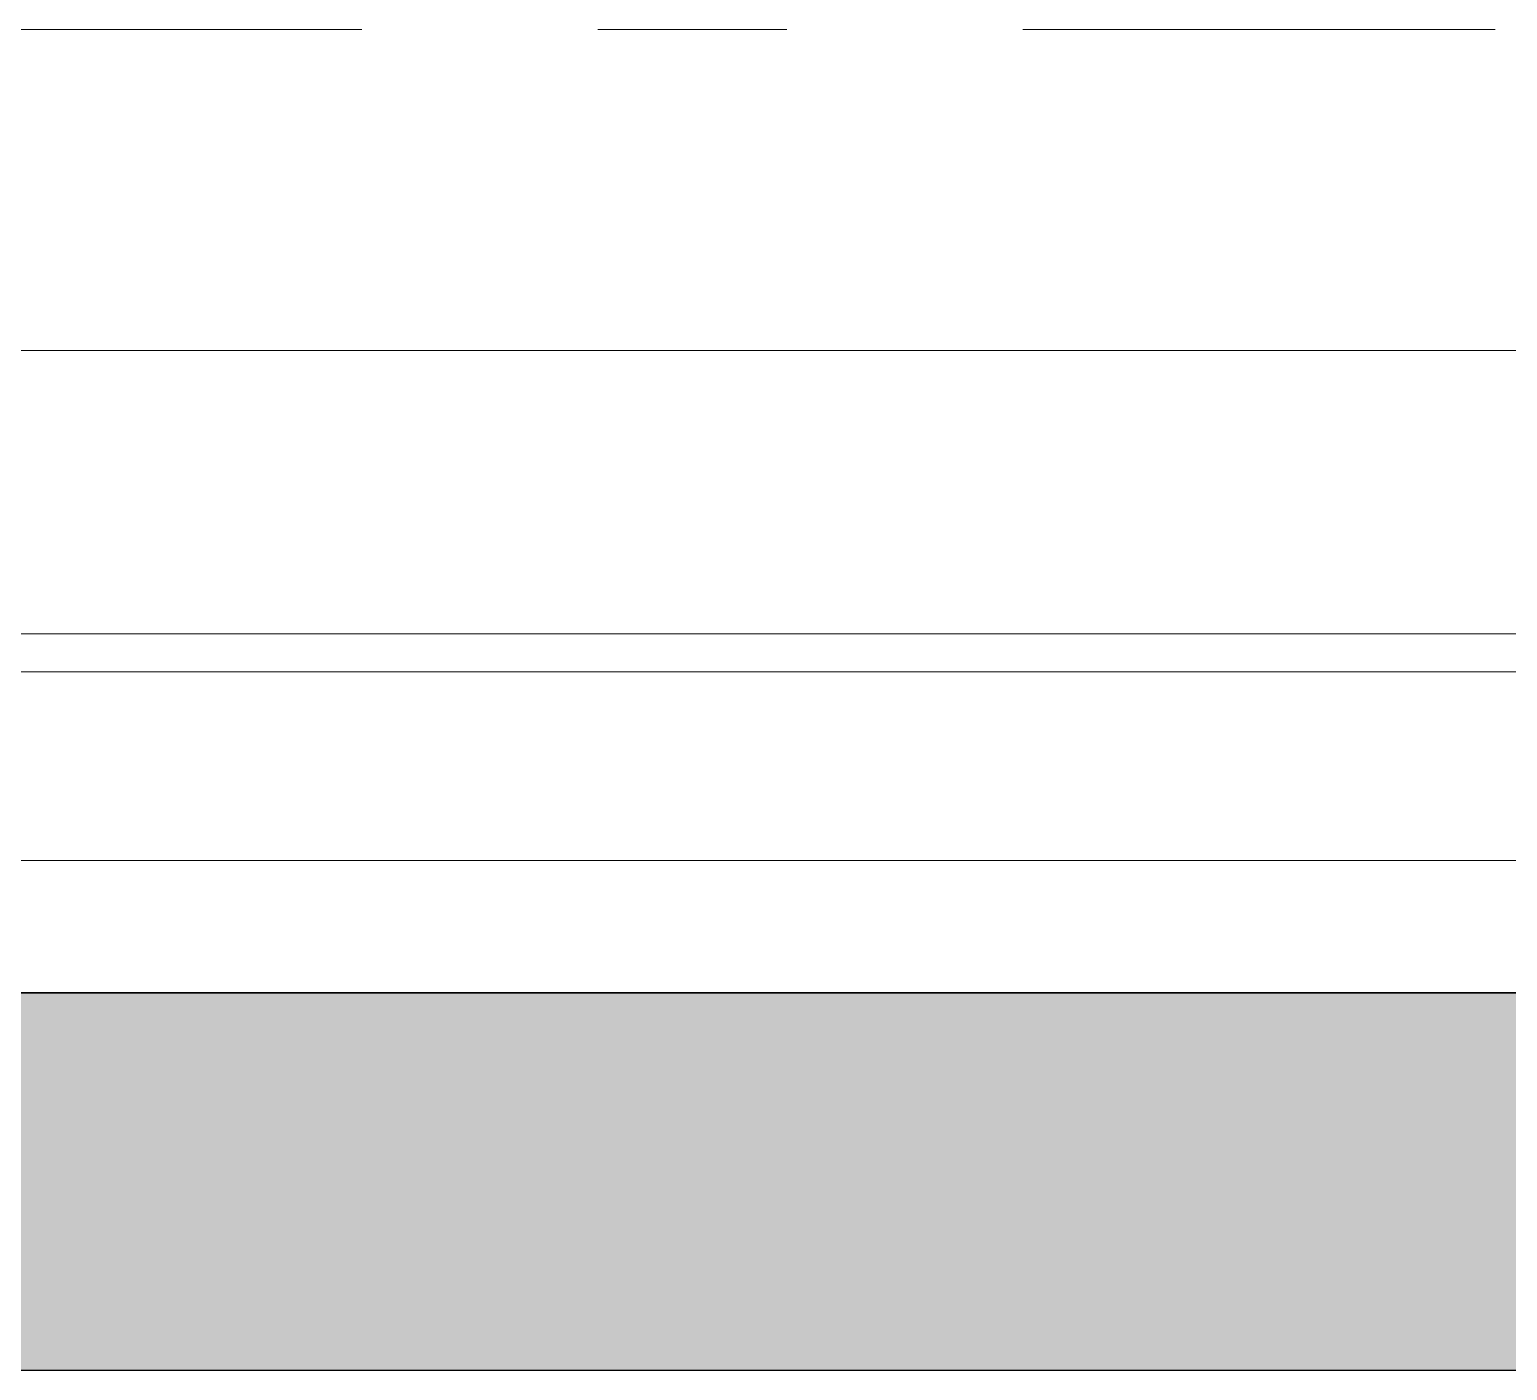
# Model space of a CAD drawing. Header units: metres. Extents: x 294 to 1101, y -498 to -355.
# Drawn here: x 489.711 to 490.493, y -471.67 to -470.96 of the extents above; entities that cross this region are included whole.
import ezdxf

# ---------------------------------------------------------------- set-up
doc = ezdxf.new("R2010")
doc.units = ezdxf.units.M
doc.linetypes.add('DASHDOT2', pattern=[0.5, 0.25, -0.125, 0, -0.125])
for name, color, linetype, lineweight in [('19-JARDINERIA', 80, 'Continuous', 0), ('roof', 16, 'DASHDOT2', 18), ('wall', 7, 'Continuous', 25)]:
    doc.layers.add(name, color=color, linetype=linetype, lineweight=lineweight)

msp = doc.modelspace()

# ---------------------------------------------------------------- hatches: boundary and pattern name
at = {"layer": 'wall'}
h = msp.add_hatch(color=256, dxfattribs=at)
h.dxf.hatch_style = 1
h.paths.add_polyline_path([(500.06858, -471.47001), (500.0517, -471.47001), (500.0217, -471.47001), (499.95085, -471.47001), (499.44998, -471.47001), (498.43149, -471.47001), (498.179, -471.47001), (497.23807, -471.47001), (497.2332, -471.47001), (493.21957, -471.47001), (492.79227, -471.47001), (492.50406, -471.47001), (492.50296, -471.47001), (492.50185, -471.47001), (492.50076, -471.47001), (492.49968, -471.47001), (492.49862, -471.47001), (492.49758, -471.47001), (492.49657, -471.47001), (492.49558, -471.47001), (492.49463, -471.47001), (492.49372, -471.47001), (492.49284, -471.47001), (492.49201, -471.47001), (492.49123, -471.47001), (492.4905, -471.47001), (492.48982, -471.47001), (492.4892, -471.47001), (492.48864, -471.47001), (492.48814, -471.47001), (492.4877, -471.47001), (492.48732, -471.47001), (492.48701, -471.47001), (492.48677, -471.47001), (492.4866, -471.47001), (492.4865, -471.47001), (492.48646, -471.47001), (492.36482, -471.47001), (492.33284, -471.47001), (492.30633, -471.47001), (492.30322, -471.47001), (492.29995, -471.47001), (492.03182, -471.47001), (489.89484, -471.47001), (486.29484, -471.47001), (484.73737, -471.47001), (484.73737, -471.67001), (500.06858, -471.67001)])

# ---------------------------------------------------------------- linework, layer by layer
for p, q in [((506.37643, -471.47001), (486.29484, -471.47001)), ((489.89484, -471.47001), (486.29484, -471.47001)), ((486.89484, -471.47001), (489.89484, -471.47001)), ((491.12816, -471.47001), (487.62816, -471.47001)), ((488.79484, -471.47001), (493.21957, -471.47001)), ((488.99484, -471.47001), (490.87584, -471.47001)), ((489.08974, -471.47001), (490.20129, -471.47001)), ((489.37052, -471.47001), (490.36052, -471.47001)), ((489.70428, -471.47001), (489.7196, -471.47001)), ((489.71694, -471.47001), (489.71702, -471.47001)), ((489.71702, -471.47001), (489.71715, -471.47001)), ((489.71715, -471.47001), (489.71754, -471.47001)), ((489.71754, -471.47001), (489.71818, -471.47001)), ((489.71818, -471.47001), (489.71909, -471.47001)), ((489.71909, -471.47001), (489.72025, -471.47001)), ((489.7196, -471.47001), (489.73222, -471.47001)), ((489.72025, -471.47001), (489.72165, -471.47001)), ((489.72165, -471.47001), (489.7233, -471.47001)), ((489.72194, -471.47001), (489.72212, -471.47001)), ((489.72212, -471.47001), (489.72263, -471.47001)), ((489.72263, -471.47001), (489.72348, -471.47001)), ((489.7233, -471.47001), (489.72518, -471.47001)), ((489.72348, -471.47001), (489.72467, -471.47001)), ((489.72467, -471.47001), (489.72619, -471.47001)), ((489.72518, -471.47001), (489.72729, -471.47001)), ((489.72619, -471.47001), (489.72804, -471.47001)), ((489.72729, -471.47001), (489.72962, -471.47001)), ((489.72804, -471.47001), (489.7302, -471.47001)), ((489.72962, -471.47001), (489.73216, -471.47001)), ((489.7302, -471.47001), (489.73267, -471.47001)), ((489.73216, -471.47001), (489.7349, -471.47001)), ((489.73222, -471.47001), (489.74208, -471.47001)), ((489.73267, -471.47001), (489.73544, -471.47001)), ((489.7349, -471.47001), (489.73784, -471.47001)), ((489.73544, -471.47001), (489.73849, -471.47001)), ((489.73784, -471.47001), (489.74095, -471.47001)), ((489.73849, -471.47001), (489.74182, -471.47001)), ((489.74095, -471.47001), (489.74422, -471.47001)), ((489.74182, -471.47001), (489.7454, -471.47001)), ((489.74208, -471.47001), (489.74916, -471.47001)), ((489.74422, -471.47001), (489.74765, -471.47001)), ((489.7454, -471.47001), (489.74922, -471.47001)), ((489.74765, -471.47001), (489.75122, -471.47001)), ((489.74916, -471.47001), (489.75342, -471.47001)), ((489.74922, -471.47001), (489.75327, -471.47001)), ((489.75122, -471.47001), (489.75491, -471.47001)), ((489.75327, -471.47001), (489.75753, -471.47001)), ((489.75342, -471.47001), (489.75484, -471.47001)), ((489.75484, -471.47001), (489.79484, -471.47001)), ((489.75491, -471.47001), (489.75872, -471.47001)), ((489.75753, -471.47001), (489.76198, -471.47001)), ((489.75872, -471.47001), (489.76262, -471.47001)), ((489.76198, -471.47001), (489.7666, -471.47001)), ((489.76262, -471.47001), (489.7666, -471.47001)), ((489.76524, -471.47001), (492.21957, -471.47001)), ((489.76524, -471.47001), (492.21957, -471.47001)), ((489.76524, -471.47001), (492.21957, -471.47001)), ((489.7666, -471.47001), (489.77065, -471.47001)), ((489.7666, -471.47001), (489.77138, -471.47001)), ((489.76952, -471.47001), (489.76959, -471.47001)), ((489.76959, -471.47001), (489.7698, -471.47001)), ((489.7698, -471.47001), (489.77014, -471.47001)), ((489.77014, -471.47001), (489.77063, -471.47001)), ((489.77063, -471.47001), (489.77124, -471.47001)), ((489.77065, -471.47001), (489.77474, -471.47001)), ((489.77124, -471.47001), (489.77199, -471.47001)), ((489.77138, -471.47001), (489.77628, -471.47001)), ((489.77199, -471.47001), (489.77287, -471.47001)), ((489.77287, -471.47001), (489.77387, -471.47001)), ((489.77387, -471.47001), (489.775, -471.47001)), ((489.77474, -471.47001), (489.77887, -471.47001)), ((489.775, -471.47001), (489.77624, -471.47001)), ((489.77624, -471.47001), (489.77758, -471.47001)), ((489.77628, -471.47001), (489.7813, -471.47001)), ((489.77758, -471.47001), (489.77904, -471.47001)), ((489.77887, -471.47001), (489.78302, -471.47001)), ((489.77904, -471.47001), (489.78059, -471.47001)), ((489.78059, -471.47001), (489.78224, -471.47001)), ((489.7813, -471.47001), (489.7864, -471.47001)), ((489.78224, -471.47001), (489.78396, -471.47001)), ((489.78302, -471.47001), (489.83618, -471.47001)), ((489.78302, -471.47001), (489.94802, -471.47001)), ((489.78396, -471.47001), (489.78577, -471.47001)), ((489.78577, -471.47001), (489.78765, -471.47001)), ((489.7864, -471.47001), (489.79157, -471.47001)), ((489.78765, -471.47001), (489.78958, -471.47001)), ((489.78852, -471.47001), (489.78856, -471.47001)), ((489.78856, -471.47001), (489.7887, -471.47001)), ((489.7887, -471.47001), (489.78894, -471.47001)), ((489.78894, -471.47001), (489.78926, -471.47001)), ((489.78926, -471.47001), (489.78968, -471.47001)), ((489.78958, -471.47001), (489.79157, -471.47001)), ((489.78968, -471.47001), (489.79019, -471.47001)), ((489.79019, -471.47001), (489.79078, -471.47001)), ((489.79078, -471.47001), (489.79146, -471.47001)), ((489.79146, -471.47001), (489.79222, -471.47001)), ((489.79157, -471.47001), (489.79361, -471.47001)), ((489.79157, -471.47001), (489.79678, -471.47001)), ((489.79222, -471.47001), (489.79306, -471.47001)), ((489.79306, -471.47001), (489.79397, -471.47001)), ((489.79361, -471.47001), (489.79568, -471.47001)), ((489.79397, -471.47001), (489.79496, -471.47001)), ((489.79496, -471.47001), (489.79601, -471.47001)), ((489.79568, -471.47001), (489.79778, -471.47001)), ((489.79601, -471.47001), (489.79712, -471.47001)), ((489.79678, -471.47001), (489.80202, -471.47001)), ((489.79712, -471.47001), (489.79829, -471.47001)), ((489.79778, -471.47001), (489.7999, -471.47001)), ((489.79829, -471.47001), (489.79952, -471.47001)), ((489.79952, -471.47001), (489.80078, -471.47001)), ((489.7999, -471.47001), (489.80202, -471.47001)), ((489.80078, -471.47001), (489.8021, -471.47001)), ((489.80202, -471.47001), (489.80415, -471.47001)), ((489.80202, -471.47001), (489.80726, -471.47001)), ((489.8021, -471.47001), (489.80344, -471.47001)), ((489.80344, -471.47001), (489.80482, -471.47001)), ((489.80415, -471.47001), (489.80626, -471.47001)), ((489.80482, -471.47001), (489.80622, -471.47001)), ((489.80622, -471.47001), (489.80764, -471.47001)), ((489.80626, -471.47001), (489.80836, -471.47001)), ((489.80726, -471.47001), (489.81247, -471.47001)), ((489.80764, -471.47001), (489.80908, -471.47001)), ((489.80836, -471.47001), (489.81043, -471.47001)), ((489.80908, -471.47001), (489.81052, -471.47001)), ((489.81043, -471.47001), (489.81247, -471.47001)), ((489.81052, -471.47001), (489.81195, -471.47001)), ((489.81195, -471.47001), (489.81339, -471.47001)), ((489.81247, -471.47001), (489.81446, -471.47001)), ((489.81247, -471.47001), (489.81764, -471.47001)), ((489.81339, -471.47001), (489.81481, -471.47001)), ((489.81446, -471.47001), (489.8164, -471.47001)), ((489.81481, -471.47001), (489.81621, -471.47001)), ((489.81621, -471.47001), (489.81759, -471.47001)), ((489.8164, -471.47001), (489.81827, -471.47001)), ((489.81759, -471.47001), (489.81893, -471.47001)), ((489.81764, -471.47001), (489.82275, -471.47001)), ((489.81827, -471.47001), (489.82008, -471.47001)), ((489.81893, -471.47001), (489.82025, -471.47001)), ((489.82008, -471.47001), (489.82181, -471.47001)), ((489.82025, -471.47001), (489.82152, -471.47001)), ((489.82152, -471.47001), (489.82274, -471.47001)), ((489.82181, -471.47001), (489.82345, -471.47001)), ((489.82274, -471.47001), (489.82391, -471.47001)), ((489.82275, -471.47001), (489.82776, -471.47001)), ((489.82345, -471.47001), (489.825, -471.47001)), ((489.82391, -471.47001), (489.82502, -471.47001)), ((489.825, -471.47001), (489.82646, -471.47001)), ((489.82502, -471.47001), (489.82607, -471.47001)), ((489.82607, -471.47001), (489.82706, -471.47001)), ((489.82646, -471.47001), (489.82781, -471.47001)), ((489.82706, -471.47001), (489.82797, -471.47001)), ((489.82776, -471.47001), (489.83267, -471.47001)), ((489.82781, -471.47001), (489.82905, -471.47001)), ((489.82797, -471.47001), (489.82881, -471.47001)), ((489.82881, -471.47001), (489.82957, -471.47001)), ((489.82905, -471.47001), (489.83017, -471.47001)), ((489.82957, -471.47001), (489.83025, -471.47001)), ((489.83017, -471.47001), (489.83117, -471.47001)), ((489.83025, -471.47001), (489.83084, -471.47001)), ((489.83084, -471.47001), (489.83135, -471.47001)), ((489.83117, -471.47001), (489.83205, -471.47001)), ((489.83135, -471.47001), (489.83177, -471.47001)), ((489.83177, -471.47001), (489.83209, -471.47001)), ((489.83205, -471.47001), (489.8328, -471.47001)), ((489.83209, -471.47001), (489.83233, -471.47001)), ((489.83233, -471.47001), (489.83247, -471.47001)), ((489.83247, -471.47001), (489.83252, -471.47001)), ((489.83252, -471.47001), (489.83259, -471.47001)), ((489.83259, -471.47001), (489.8328, -471.47001)), ((489.83267, -471.47001), (489.83744, -471.47001)), ((489.8328, -471.47001), (489.83315, -471.47001)), ((489.8328, -471.47001), (489.83342, -471.47001)), ((489.83315, -471.47001), (489.83364, -471.47001)), ((489.83342, -471.47001), (489.8339, -471.47001)), ((489.83364, -471.47001), (489.83427, -471.47001)), ((489.8339, -471.47001), (489.83425, -471.47001)), ((489.83425, -471.47001), (489.83446, -471.47001)), ((489.83427, -471.47001), (489.83503, -471.47001)), ((489.83446, -471.47001), (489.83452, -471.47001)), ((489.83503, -471.47001), (489.83592, -471.47001)), ((489.83592, -471.47001), (489.83694, -471.47001)), ((489.83694, -471.47001), (489.83808, -471.47001)), ((489.83744, -471.47001), (489.84206, -471.47001)), ((489.83808, -471.47001), (489.83933, -471.47001)), ((489.83933, -471.47001), (489.8407, -471.47001)), ((489.8407, -471.47001), (489.84218, -471.47001)), ((489.84206, -471.47001), (489.84651, -471.47001)), ((489.84218, -471.47001), (489.84376, -471.47001)), ((489.84376, -471.47001), (489.84543, -471.47001)), ((489.84543, -471.47001), (489.84718, -471.47001)), ((489.84651, -471.47001), (489.85077, -471.47001)), ((489.84718, -471.47001), (489.84902, -471.47001)), ((489.84902, -471.47001), (489.85092, -471.47001)), ((489.85077, -471.47001), (489.85482, -471.47001)), ((489.85092, -471.47001), (489.85289, -471.47001)), ((489.85289, -471.47001), (489.85491, -471.47001)), ((489.85482, -471.47001), (489.85864, -471.47001)), ((489.85491, -471.47001), (489.85697, -471.47001)), ((489.85697, -471.47001), (489.85908, -471.47001)), ((489.85864, -471.47001), (489.86223, -471.47001)), ((489.85908, -471.47001), (489.86121, -471.47001)), ((489.86052, -471.47001), (490.46052, -471.47001)), ((489.86052, -471.47001), (489.86056, -471.47001)), ((489.86052, -471.47001), (490.46052, -471.47001)), ((489.86052, -471.47001), (490.46052, -471.47001)), ((489.86056, -471.47001), (489.86068, -471.47001)), ((489.86068, -471.47001), (489.86086, -471.47001)), ((489.86086, -471.47001), (489.86113, -471.47001)), ((489.86113, -471.47001), (489.86147, -471.47001)), ((489.86121, -471.47001), (489.86336, -471.47001)), ((489.86147, -471.47001), (489.86188, -471.47001)), ((489.86188, -471.47001), (489.86236, -471.47001)), ((489.86223, -471.47001), (489.86555, -471.47001)), ((489.86236, -471.47001), (489.86291, -471.47001)), ((489.86291, -471.47001), (489.86353, -471.47001)), ((489.86336, -471.47001), (489.86552, -471.47001)), ((489.86353, -471.47001), (489.86421, -471.47001)), ((489.86421, -471.47001), (489.86495, -471.47001)), ((489.86495, -471.47001), (489.86576, -471.47001)), ((489.86552, -471.47001), (489.86767, -471.47001)), ((489.86555, -471.47001), (489.8686, -471.47001)), ((489.86576, -471.47001), (489.86661, -471.47001)), ((489.86661, -471.47001), (489.86752, -471.47001)), ((489.86752, -471.47001), (489.86848, -471.47001)), ((489.86767, -471.47001), (489.86982, -471.47001)), ((489.86848, -471.47001), (489.86948, -471.47001)), ((489.8686, -471.47001), (489.87137, -471.47001)), ((489.86948, -471.47001), (489.87053, -471.47001)), ((489.86982, -471.47001), (489.87195, -471.47001)), ((489.87053, -471.47001), (489.87161, -471.47001)), ((489.87137, -471.47001), (489.87384, -471.47001)), ((489.87161, -471.47001), (489.87272, -471.47001)), ((489.87195, -471.47001), (489.87406, -471.47001)), ((489.87272, -471.47001), (489.87386, -471.47001)), ((489.87384, -471.47001), (489.876, -471.47001)), ((489.87386, -471.47001), (489.87503, -471.47001)), ((489.87406, -471.47001), (489.87612, -471.47001)), ((489.87503, -471.47001), (489.87621, -471.47001)), ((489.876, -471.47001), (489.87785, -471.47001)), ((489.87612, -471.47001), (489.87814, -471.47001)), ((489.87621, -471.47001), (489.87741, -471.47001)), ((489.87741, -471.47001), (489.87862, -471.47001)), ((489.87785, -471.47001), (489.87937, -471.47001)), ((489.87814, -471.47001), (489.88011, -471.47001)), ((489.87862, -471.47001), (489.87983, -471.47001)), ((489.87937, -471.47001), (489.88056, -471.47001)), ((489.87983, -471.47001), (490.44122, -471.47001)), ((489.88011, -471.47001), (489.88202, -471.47001)), ((489.88056, -471.47001), (489.88141, -471.47001)), ((489.88141, -471.47001), (489.88193, -471.47001)), ((489.88193, -471.47001), (489.8821, -471.47001)), ((489.88202, -471.47001), (489.88385, -471.47001)), ((489.88385, -471.47001), (489.8856, -471.47001)), ((489.8856, -471.47001), (489.88727, -471.47001)), ((489.88727, -471.47001), (489.88885, -471.47001)), ((489.88885, -471.47001), (489.89033, -471.47001)), ((489.89033, -471.47001), (489.8917, -471.47001)), ((489.8917, -471.47001), (489.89295, -471.47001)), ((489.89295, -471.47001), (489.89409, -471.47001)), ((489.89409, -471.47001), (489.89511, -471.47001)), ((506.37643, -471.47001), (489.89484, -471.47001)), ((489.89485, -471.47001), (489.94802, -471.47001)), ((489.89511, -471.47001), (489.896, -471.47001)), ((489.896, -471.47001), (489.89676, -471.47001)), ((489.89676, -471.47001), (489.89739, -471.47001)), ((489.89739, -471.47001), (489.89788, -471.47001)), ((489.89788, -471.47001), (489.89823, -471.47001)), ((489.89823, -471.47001), (489.89844, -471.47001)), ((489.89844, -471.47001), (489.89852, -471.47001)), ((489.89852, -471.47001), (489.89856, -471.47001)), ((489.89856, -471.47001), (489.8987, -471.47001)), ((489.8987, -471.47001), (489.89894, -471.47001)), ((489.89894, -471.47001), (489.89926, -471.47001)), ((489.89926, -471.47001), (489.89968, -471.47001)), ((489.89968, -471.47001), (489.90019, -471.47001)), ((489.90019, -471.47001), (489.90078, -471.47001)), ((489.90078, -471.47001), (489.90146, -471.47001)), ((489.90146, -471.47001), (489.90222, -471.47001)), ((489.90222, -471.47001), (489.90306, -471.47001)), ((489.90306, -471.47001), (489.90397, -471.47001)), ((489.90397, -471.47001), (489.90496, -471.47001)), ((489.90496, -471.47001), (489.90601, -471.47001)), ((489.90601, -471.47001), (489.90712, -471.47001)), ((489.90712, -471.47001), (489.90829, -471.47001)), ((489.90829, -471.47001), (489.90952, -471.47001)), ((489.90952, -471.47001), (489.91078, -471.47001)), ((489.91078, -471.47001), (489.9121, -471.47001)), ((489.9117, -471.47001), (490.40934, -471.47001)), ((489.9121, -471.47001), (489.91344, -471.47001)), ((489.91344, -471.47001), (489.91482, -471.47001)), ((489.91482, -471.47001), (489.91622, -471.47001)), ((489.91622, -471.47001), (489.91764, -471.47001)), ((489.91764, -471.47001), (489.91908, -471.47001)), ((489.91908, -471.47001), (489.92052, -471.47001)), ((489.92052, -471.47001), (489.92195, -471.47001)), ((489.92195, -471.47001), (489.92339, -471.47001)), ((489.92339, -471.47001), (489.92481, -471.47001)), ((489.92481, -471.47001), (489.92621, -471.47001)), ((489.92621, -471.47001), (489.92759, -471.47001)), ((489.92759, -471.47001), (489.92893, -471.47001)), ((489.92847, -471.47001), (489.96758, -471.47001)), ((489.92893, -471.47001), (489.93025, -471.47001)), ((489.93025, -471.47001), (489.93152, -471.47001)), ((489.93152, -471.47001), (489.93274, -471.47001)), ((489.93274, -471.47001), (489.93391, -471.47001)), ((489.93391, -471.47001), (489.93502, -471.47001)), ((489.93502, -471.47001), (489.93607, -471.47001)), ((489.93607, -471.47001), (489.93706, -471.47001)), ((489.93706, -471.47001), (489.93797, -471.47001)), ((489.93797, -471.47001), (489.93881, -471.47001)), ((489.93881, -471.47001), (489.93957, -471.47001)), ((489.93957, -471.47001), (489.94025, -471.47001)), ((489.94025, -471.47001), (489.94084, -471.47001)), ((489.94084, -471.47001), (489.94135, -471.47001)), ((489.94135, -471.47001), (489.94177, -471.47001)), ((489.94177, -471.47001), (489.94209, -471.47001)), ((489.94209, -471.47001), (489.94233, -471.47001)), ((489.94233, -471.47001), (489.94247, -471.47001)), ((489.94247, -471.47001), (489.94252, -471.47001)), ((489.94802, -471.47001), (489.95216, -471.47001)), ((489.95216, -471.47001), (489.95629, -471.47001)), ((489.95629, -471.47001), (489.96038, -471.47001)), ((489.96038, -471.47001), (489.96443, -471.47001)), ((489.96443, -471.47001), (489.96841, -471.47001)), ((489.96841, -471.47001), (489.97231, -471.47001)), ((489.97231, -471.47001), (489.97612, -471.47001)), ((489.97612, -471.47001), (489.97981, -471.47001)), ((489.97981, -471.47001), (489.98338, -471.47001)), ((489.98338, -471.47001), (489.98681, -471.47001)), ((489.98681, -471.47001), (489.99009, -471.47001)), ((489.99009, -471.47001), (489.9932, -471.47001)), ((489.9932, -471.47001), (489.99613, -471.47001)), ((489.99484, -471.47001), (490.01484, -471.47001)), ((489.99484, -471.47001), (490.01484, -471.47001)), ((489.99484, -471.47001), (490.19484, -471.47001)), ((489.99604, -471.47001), (490.03515, -471.47001)), ((489.99613, -471.47001), (489.99887, -471.47001)), ((489.99887, -471.47001), (490.00141, -471.47001)), ((490.00141, -471.47001), (490.00374, -471.47001)), ((490.00374, -471.47001), (490.00585, -471.47001)), ((490.00585, -471.47001), (490.00773, -471.47001)), ((490.00773, -471.47001), (490.00938, -471.47001)), ((490.00938, -471.47001), (490.01078, -471.47001)), ((490.01078, -471.47001), (490.01194, -471.47001)), ((490.01194, -471.47001), (490.01285, -471.47001)), ((490.01285, -471.47001), (490.01349, -471.47001)), ((490.01349, -471.47001), (490.01388, -471.47001)), ((490.01388, -471.47001), (490.01402, -471.47001)), ((490.01402, -471.47001), (490.01409, -471.47001)), ((490.06344, -471.47001), (490.06352, -471.47001)), ((490.06352, -471.47001), (490.06365, -471.47001)), ((490.06365, -471.47001), (490.06404, -471.47001)), ((490.06404, -471.47001), (490.06468, -471.47001)), ((490.06468, -471.47001), (490.06559, -471.47001)), ((490.06559, -471.47001), (490.06675, -471.47001)), ((490.06675, -471.47001), (490.06815, -471.47001)), ((490.06815, -471.47001), (490.0698, -471.47001)), ((490.0698, -471.47001), (490.07168, -471.47001)), ((490.07168, -471.47001), (490.07379, -471.47001)), ((490.07379, -471.47001), (490.07612, -471.47001)), ((490.07612, -471.47001), (490.07866, -471.47001)), ((490.07866, -471.47001), (490.0814, -471.47001)), ((490.0814, -471.47001), (490.08434, -471.47001)), ((490.08434, -471.47001), (490.08745, -471.47001)), ((490.08745, -471.47001), (490.09072, -471.47001)), ((490.09072, -471.47001), (490.09415, -471.47001)), ((490.09415, -471.47001), (490.09772, -471.47001)), ((490.09586, -471.47001), (490.14244, -471.47001)), ((490.09586, -471.47001), (490.14244, -471.47001)), ((490.09586, -471.47001), (490.14244, -471.47001)), ((490.09586, -471.47001), (490.14244, -471.47001)), ((490.09586, -471.47001), (490.14244, -471.47001)), ((490.09586, -471.47001), (490.14244, -471.47001)), ((490.09586, -471.47001), (490.14244, -471.47001)), ((490.09586, -471.47001), (490.14244, -471.47001)), ((490.09586, -471.47001), (490.14244, -471.47001)), ((490.09586, -471.47001), (490.14244, -471.47001)), ((490.09586, -471.47001), (490.14244, -471.47001)), ((490.09586, -471.47001), (490.14244, -471.47001)), ((490.09586, -471.47001), (490.14244, -471.47001)), ((490.09586, -471.47001), (490.14244, -471.47001)), ((490.09586, -471.47001), (490.14244, -471.47001)), ((490.09586, -471.47001), (490.14244, -471.47001)), ((490.09586, -471.47001), (490.14244, -471.47001)), ((490.09586, -471.47001), (490.14244, -471.47001)), ((490.09586, -471.47001), (490.14244, -471.47001)), ((490.09586, -471.47001), (490.14244, -471.47001)), ((490.09772, -471.47001), (490.10141, -471.47001)), ((490.10141, -471.47001), (490.10522, -471.47001)), ((490.10522, -471.47001), (490.10912, -471.47001)), ((490.10912, -471.47001), (490.1131, -471.47001)), ((490.1131, -471.47001), (490.11715, -471.47001)), ((490.11715, -471.47001), (490.12124, -471.47001)), ((490.12124, -471.47001), (490.12537, -471.47001)), ((490.12484, -471.47001), (490.14484, -471.47001)), ((490.12484, -471.47001), (490.14484, -471.47001)), ((490.12537, -471.47001), (490.12952, -471.47001)), ((490.12952, -471.47001), (490.29452, -471.47001)), ((490.12984, -471.47001), (491.02984, -471.47001)), ((490.14244, -471.47001), (490.14248, -471.47001)), ((490.14244, -471.47001), (490.14248, -471.47001)), ((490.14244, -471.47001), (490.14248, -471.47001)), ((490.14244, -471.47001), (490.14248, -471.47001)), ((490.14244, -471.47001), (490.14248, -471.47001)), ((490.14248, -471.47001), (490.14259, -471.47001)), ((490.14248, -471.47001), (490.14259, -471.47001)), ((490.14248, -471.47001), (490.14259, -471.47001)), ((490.14248, -471.47001), (490.14259, -471.47001)), ((490.14248, -471.47001), (490.14259, -471.47001)), ((490.14259, -471.47001), (490.14278, -471.47001)), ((490.14259, -471.47001), (490.14278, -471.47001)), ((490.14259, -471.47001), (490.14278, -471.47001)), ((490.14259, -471.47001), (490.14278, -471.47001)), ((490.14259, -471.47001), (490.14278, -471.47001)), ((490.14278, -471.47001), (490.14305, -471.47001)), ((490.14278, -471.47001), (490.14305, -471.47001)), ((490.14278, -471.47001), (490.14305, -471.47001)), ((490.14278, -471.47001), (490.14305, -471.47001)), ((490.14278, -471.47001), (490.14305, -471.47001)), ((490.14305, -471.47001), (490.14339, -471.47001)), ((490.14305, -471.47001), (490.14339, -471.47001)), ((490.14305, -471.47001), (490.14339, -471.47001)), ((490.14305, -471.47001), (490.14339, -471.47001)), ((490.14305, -471.47001), (490.14339, -471.47001)), ((490.14339, -471.47001), (490.14381, -471.47001)), ((490.14339, -471.47001), (490.14381, -471.47001)), ((490.14339, -471.47001), (490.14381, -471.47001)), ((490.14339, -471.47001), (490.14381, -471.47001)), ((490.14339, -471.47001), (490.14381, -471.47001)), ((490.14381, -471.47001), (490.1443, -471.47001)), ((490.14381, -471.47001), (490.1443, -471.47001)), ((490.14381, -471.47001), (490.1443, -471.47001)), ((490.14381, -471.47001), (490.1443, -471.47001)), ((490.14381, -471.47001), (490.1443, -471.47001)), ((490.1443, -471.47001), (490.14485, -471.47001)), ((490.1443, -471.47001), (490.14485, -471.47001)), ((490.1443, -471.47001), (490.14485, -471.47001)), ((490.1443, -471.47001), (490.14485, -471.47001)), ((490.1443, -471.47001), (490.14485, -471.47001)), ((490.14485, -471.47001), (490.14548, -471.47001)), ((490.14485, -471.47001), (490.14548, -471.47001)), ((490.14485, -471.47001), (490.14548, -471.47001)), ((490.14485, -471.47001), (490.14548, -471.47001)), ((490.14485, -471.47001), (490.14548, -471.47001)), ((490.14548, -471.47001), (490.14617, -471.47001)), ((490.14548, -471.47001), (490.14617, -471.47001)), ((490.14548, -471.47001), (490.14617, -471.47001)), ((490.14548, -471.47001), (490.14617, -471.47001)), ((490.14548, -471.47001), (490.14617, -471.47001)), ((490.14617, -471.47001), (490.14692, -471.47001)), ((490.14617, -471.47001), (490.14692, -471.47001)), ((490.14617, -471.47001), (490.14692, -471.47001)), ((490.14617, -471.47001), (490.14692, -471.47001)), ((490.14617, -471.47001), (490.14692, -471.47001)), ((490.14692, -471.47001), (490.14773, -471.47001)), ((490.14692, -471.47001), (490.14773, -471.47001)), ((490.14692, -471.47001), (490.14773, -471.47001)), ((490.14692, -471.47001), (490.14773, -471.47001)), ((490.14692, -471.47001), (490.14773, -471.47001)), ((490.14773, -471.47001), (490.14859, -471.47001)), ((490.14773, -471.47001), (490.14859, -471.47001)), ((490.14773, -471.47001), (490.14859, -471.47001)), ((490.14773, -471.47001), (490.14859, -471.47001)), ((490.14773, -471.47001), (490.14859, -471.47001)), ((490.14859, -471.47001), (490.14951, -471.47001)), ((490.14859, -471.47001), (490.14951, -471.47001)), ((490.14859, -471.47001), (490.14951, -471.47001)), ((490.14859, -471.47001), (490.14951, -471.47001)), ((490.14859, -471.47001), (490.14951, -471.47001)), ((490.14951, -471.47001), (490.15047, -471.47001)), ((490.14951, -471.47001), (490.15047, -471.47001)), ((490.14951, -471.47001), (490.15047, -471.47001)), ((490.14951, -471.47001), (490.15047, -471.47001)), ((490.14951, -471.47001), (490.15047, -471.47001)), ((490.15047, -471.47001), (490.15148, -471.47001)), ((490.15047, -471.47001), (490.15148, -471.47001)), ((490.15047, -471.47001), (490.15148, -471.47001)), ((490.15047, -471.47001), (490.15148, -471.47001)), ((490.15047, -471.47001), (490.15148, -471.47001)), ((490.15148, -471.47001), (490.15253, -471.47001)), ((490.15148, -471.47001), (490.15253, -471.47001)), ((490.15148, -471.47001), (490.15253, -471.47001)), ((490.15148, -471.47001), (490.15253, -471.47001)), ((490.15148, -471.47001), (490.15253, -471.47001)), ((490.15253, -471.47001), (490.15361, -471.47001)), ((490.15253, -471.47001), (490.15361, -471.47001)), ((490.15253, -471.47001), (490.15361, -471.47001)), ((490.15253, -471.47001), (490.15361, -471.47001)), ((490.15253, -471.47001), (490.15361, -471.47001)), ((490.15361, -471.47001), (490.15472, -471.47001)), ((490.15361, -471.47001), (490.15472, -471.47001)), ((490.15361, -471.47001), (490.15472, -471.47001)), ((490.15361, -471.47001), (490.15472, -471.47001)), ((490.15361, -471.47001), (490.15472, -471.47001)), ((490.15472, -471.47001), (490.15586, -471.47001)), ((490.15472, -471.47001), (490.15586, -471.47001)), ((490.15472, -471.47001), (490.15586, -471.47001)), ((490.15472, -471.47001), (490.15586, -471.47001)), ((490.15472, -471.47001), (490.15586, -471.47001)), ((490.15586, -471.47001), (490.15703, -471.47001)), ((490.15586, -471.47001), (490.15703, -471.47001)), ((490.15586, -471.47001), (490.15703, -471.47001)), ((490.15586, -471.47001), (490.15703, -471.47001)), ((490.15586, -471.47001), (490.15703, -471.47001)), ((490.15703, -471.47001), (490.49159, -471.47001)), ((490.15703, -471.47001), (490.48876, -471.47001)), ((490.15703, -471.47001), (490.48876, -471.47001)), ((490.15703, -471.47001), (490.49159, -471.47001)), ((490.15703, -471.47001), (490.48876, -471.47001)), ((490.15703, -471.47001), (490.49159, -471.47001)), ((490.15703, -471.47001), (490.48876, -471.47001)), ((490.15703, -471.47001), (490.49159, -471.47001)), ((490.15703, -471.47001), (490.48876, -471.47001)), ((490.15703, -471.47001), (490.49159, -471.47001)), ((490.17902, -471.47001), (490.17909, -471.47001)), ((490.17909, -471.47001), (490.1793, -471.47001)), ((490.1793, -471.47001), (490.17965, -471.47001)), ((490.17965, -471.47001), (490.18014, -471.47001)), ((490.18014, -471.47001), (490.18077, -471.47001)), ((490.18077, -471.47001), (490.18153, -471.47001)), ((490.18153, -471.47001), (490.18242, -471.47001)), ((490.18242, -471.47001), (490.18344, -471.47001)), ((490.18344, -471.47001), (490.18458, -471.47001)), ((490.18458, -471.47001), (490.18583, -471.47001)), ((490.18583, -471.47001), (490.1872, -471.47001)), ((490.1872, -471.47001), (490.18868, -471.47001)), ((490.18868, -471.47001), (490.19026, -471.47001)), ((490.19026, -471.47001), (490.19193, -471.47001)), ((490.19193, -471.47001), (490.19368, -471.47001)), ((490.19368, -471.47001), (490.19552, -471.47001)), ((490.19552, -471.47001), (490.19742, -471.47001)), ((490.19742, -471.47001), (490.19939, -471.47001)), ((490.19939, -471.47001), (490.20141, -471.47001)), ((490.20141, -471.47001), (490.20347, -471.47001)), ((490.20347, -471.47001), (490.20558, -471.47001)), ((490.20558, -471.47001), (490.20771, -471.47001)), ((490.20771, -471.47001), (490.20986, -471.47001)), ((490.20986, -471.47001), (490.21202, -471.47001)), ((490.21202, -471.47001), (490.21417, -471.47001)), ((490.21417, -471.47001), (490.21632, -471.47001)), ((490.21632, -471.47001), (490.21845, -471.47001)), ((490.21845, -471.47001), (490.22056, -471.47001)), ((490.22056, -471.47001), (490.22262, -471.47001)), ((490.22262, -471.47001), (490.22464, -471.47001)), ((490.22464, -471.47001), (490.22661, -471.47001)), ((490.22661, -471.47001), (490.22852, -471.47001)), ((490.22852, -471.47001), (490.23035, -471.47001)), ((490.23035, -471.47001), (490.2321, -471.47001)), ((490.2321, -471.47001), (490.23377, -471.47001)), ((490.23377, -471.47001), (490.23535, -471.47001)), ((490.23535, -471.47001), (490.23683, -471.47001)), ((490.23683, -471.47001), (490.2382, -471.47001)), ((490.2382, -471.47001), (490.23945, -471.47001)), ((490.23945, -471.47001), (490.24059, -471.47001)), ((490.24059, -471.47001), (490.24161, -471.47001)), ((490.24161, -471.47001), (490.2425, -471.47001)), ((490.2425, -471.47001), (490.24326, -471.47001)), ((490.24326, -471.47001), (490.24389, -471.47001)), ((490.24389, -471.47001), (490.24438, -471.47001)), ((490.24438, -471.47001), (490.24473, -471.47001)), ((490.24473, -471.47001), (490.24494, -471.47001)), ((490.24494, -471.47001), (490.24502, -471.47001)), ((490.29452, -471.47001), (490.29866, -471.47001)), ((490.29866, -471.47001), (490.30279, -471.47001)), ((490.30279, -471.47001), (490.30688, -471.47001)), ((490.30688, -471.47001), (490.31093, -471.47001)), ((490.31093, -471.47001), (490.31491, -471.47001)), ((490.31491, -471.47001), (490.31881, -471.47001)), ((490.31881, -471.47001), (490.32262, -471.47001)), ((490.32262, -471.47001), (490.32631, -471.47001)), ((490.32631, -471.47001), (490.32988, -471.47001)), ((490.32988, -471.47001), (490.33331, -471.47001)), ((490.33331, -471.47001), (490.33659, -471.47001)), ((490.33659, -471.47001), (490.3397, -471.47001)), ((490.3397, -471.47001), (490.34263, -471.47001)), ((490.34065, -471.47001), (490.34084, -471.47001)), ((490.34065, -471.47001), (490.38065, -471.47001)), ((490.34065, -471.47001), (490.38065, -471.47001)), ((490.34065, -471.47001), (490.34084, -471.47001)), ((490.34084, -471.47001), (490.3414, -471.47001)), ((490.34084, -471.47001), (490.3414, -471.47001)), ((490.3414, -471.47001), (490.34232, -471.47001)), ((490.3414, -471.47001), (490.34232, -471.47001)), ((490.34232, -471.47001), (490.34362, -471.47001)), ((490.34232, -471.47001), (490.34362, -471.47001)), ((490.34263, -471.47001), (490.34537, -471.47001)), ((490.34362, -471.47001), (490.34527, -471.47001)), ((490.34362, -471.47001), (490.34527, -471.47001)), ((490.34527, -471.47001), (490.34727, -471.47001)), ((490.34527, -471.47001), (490.34727, -471.47001)), ((490.34537, -471.47001), (490.34791, -471.47001)), ((490.34727, -471.47001), (490.34962, -471.47001)), ((490.34727, -471.47001), (490.34962, -471.47001)), ((490.34791, -471.47001), (490.35024, -471.47001)), ((490.34962, -471.47001), (490.3523, -471.47001)), ((490.34962, -471.47001), (490.3523, -471.47001)), ((490.35024, -471.47001), (490.35235, -471.47001)), ((490.3523, -471.47001), (490.3553, -471.47001)), ((490.3523, -471.47001), (490.3553, -471.47001)), ((490.35235, -471.47001), (490.35423, -471.47001)), ((490.35423, -471.47001), (490.35588, -471.47001)), ((490.3553, -471.47001), (490.35862, -471.47001)), ((490.3553, -471.47001), (490.35862, -471.47001)), ((490.35577, -471.47001), (490.49279, -471.47001)), ((490.35577, -471.47001), (490.36491, -471.47001)), ((490.35577, -471.47001), (490.36491, -471.47001)), ((490.35577, -471.47001), (490.49279, -471.47001)), ((490.35577, -471.47001), (490.49279, -471.47001)), ((490.35577, -471.47001), (490.36491, -471.47001)), ((490.35577, -471.47001), (490.36491, -471.47001)), ((490.35577, -471.47001), (490.49279, -471.47001)), ((490.35577, -471.47001), (490.49279, -471.47001)), ((490.35577, -471.47001), (490.36491, -471.47001)), ((490.35577, -471.47001), (490.36491, -471.47001)), ((490.35577, -471.47001), (490.49279, -471.47001)), ((490.35577, -471.47001), (490.49279, -471.47001)), ((490.35577, -471.47001), (490.36491, -471.47001)), ((490.35577, -471.47001), (490.36491, -471.47001)), ((490.35577, -471.47001), (490.49279, -471.47001)), ((490.35577, -471.47001), (490.49279, -471.47001)), ((490.35577, -471.47001), (490.36491, -471.47001)), ((490.35577, -471.47001), (490.36491, -471.47001)), ((490.35577, -471.47001), (490.49279, -471.47001)), ((490.35588, -471.47001), (490.35728, -471.47001)), ((490.35728, -471.47001), (490.35844, -471.47001)), ((490.35844, -471.47001), (490.35935, -471.47001)), ((490.35862, -471.47001), (490.36223, -471.47001)), ((490.35862, -471.47001), (490.36223, -471.47001)), ((490.35935, -471.47001), (490.35999, -471.47001)), ((490.35999, -471.47001), (490.36038, -471.47001)), ((490.36038, -471.47001), (490.36052, -471.47001)), ((490.36052, -471.47001), (490.36259, -471.47001)), ((490.36052, -471.47001), (490.36059, -471.47001)), ((490.36223, -471.47001), (490.36612, -471.47001)), ((490.36223, -471.47001), (490.36612, -471.47001)), ((490.36259, -471.47001), (490.36465, -471.47001)), ((490.36465, -471.47001), (490.3667, -471.47001)), ((490.36491, -471.47001), (490.4919, -471.47001)), ((490.36491, -471.47001), (490.48908, -471.47001)), ((490.36491, -471.47001), (490.48908, -471.47001)), ((490.36491, -471.47001), (490.4919, -471.47001)), ((490.36491, -471.47001), (490.48908, -471.47001)), ((490.36491, -471.47001), (490.4919, -471.47001)), ((490.36491, -471.47001), (490.48908, -471.47001)), ((490.36491, -471.47001), (490.4919, -471.47001)), ((490.36491, -471.47001), (490.48908, -471.47001)), ((490.36491, -471.47001), (490.4919, -471.47001)), ((490.36612, -471.47001), (490.37027, -471.47001)), ((490.36612, -471.47001), (490.37027, -471.47001)), ((490.3667, -471.47001), (490.36872, -471.47001)), ((490.36872, -471.47001), (490.37071, -471.47001)), ((490.37027, -471.47001), (490.37467, -471.47001)), ((490.37027, -471.47001), (490.37467, -471.47001)), ((490.37071, -471.47001), (490.37266, -471.47001)), ((490.37266, -471.47001), (490.37457, -471.47001)), ((490.37457, -471.47001), (490.37641, -471.47001)), ((490.37467, -471.47001), (490.37929, -471.47001)), ((490.37467, -471.47001), (490.37929, -471.47001)), ((490.37641, -471.47001), (490.3782, -471.47001)), ((490.3782, -471.47001), (490.37991, -471.47001)), ((490.37929, -471.47001), (490.38412, -471.47001)), ((490.37929, -471.47001), (490.38412, -471.47001)), ((490.37991, -471.47001), (490.38155, -471.47001)), ((490.38065, -471.47001), (490.38075, -471.47001)), ((490.38065, -471.47001), (490.38075, -471.47001)), ((490.38075, -471.47001), (490.38105, -471.47001)), ((490.38075, -471.47001), (490.38105, -471.47001)), ((490.38105, -471.47001), (490.38155, -471.47001)), ((490.38105, -471.47001), (490.38155, -471.47001)), ((490.38155, -471.47001), (490.38225, -471.47001)), ((490.38155, -471.47001), (490.38225, -471.47001)), ((490.38155, -471.47001), (490.38311, -471.47001)), ((490.38225, -471.47001), (490.38314, -471.47001)), ((490.38225, -471.47001), (490.38314, -471.47001)), ((490.38311, -471.47001), (490.38457, -471.47001)), ((490.38314, -471.47001), (490.38423, -471.47001)), ((490.38314, -471.47001), (490.38423, -471.47001)), ((490.38412, -471.47001), (490.38914, -471.47001)), ((490.38412, -471.47001), (490.38914, -471.47001)), ((490.38423, -471.47001), (490.38549, -471.47001)), ((490.38423, -471.47001), (490.38549, -471.47001)), ((490.38457, -471.47001), (490.38594, -471.47001)), ((490.38549, -471.47001), (490.38694, -471.47001)), ((490.38549, -471.47001), (490.38694, -471.47001)), ((490.38594, -471.47001), (490.38721, -471.47001)), ((490.38694, -471.47001), (490.38856, -471.47001)), ((490.38694, -471.47001), (490.38856, -471.47001)), ((490.38721, -471.47001), (490.38838, -471.47001)), ((490.38838, -471.47001), (490.38943, -471.47001)), ((490.38856, -471.47001), (490.39035, -471.47001)), ((490.38856, -471.47001), (490.39035, -471.47001)), ((490.38914, -471.47001), (490.39432, -471.47001)), ((490.38914, -471.47001), (490.39432, -471.47001)), ((490.38943, -471.47001), (490.39037, -471.47001)), ((490.39035, -471.47001), (490.3923, -471.47001)), ((490.39035, -471.47001), (490.3923, -471.47001)), ((490.39037, -471.47001), (490.3912, -471.47001)), ((490.3912, -471.47001), (490.3919, -471.47001)), ((490.3919, -471.47001), (490.39248, -471.47001)), ((490.3923, -471.47001), (490.3944, -471.47001)), ((490.3923, -471.47001), (490.3944, -471.47001)), ((490.39248, -471.47001), (490.39293, -471.47001)), ((490.39293, -471.47001), (490.39325, -471.47001)), ((490.39325, -471.47001), (490.39345, -471.47001)), ((490.39345, -471.47001), (490.39352, -471.47001)), ((490.39352, -471.47001), (490.39361, -471.47001)), ((490.39432, -471.47001), (490.39964, -471.47001)), ((490.39432, -471.47001), (490.39964, -471.47001)), ((490.3944, -471.47001), (490.39664, -471.47001)), ((490.3944, -471.47001), (490.39664, -471.47001)), ((490.39664, -471.47001), (490.39902, -471.47001)), ((490.39664, -471.47001), (490.39902, -471.47001)), ((490.39902, -471.47001), (490.40151, -471.47001)), ((490.39902, -471.47001), (490.40151, -471.47001)), ((490.39964, -471.47001), (490.40509, -471.47001)), ((490.39964, -471.47001), (490.40509, -471.47001)), ((490.40151, -471.47001), (490.40412, -471.47001)), ((490.40151, -471.47001), (490.40412, -471.47001)), ((490.40412, -471.47001), (490.40683, -471.47001)), ((490.40412, -471.47001), (490.40683, -471.47001)), ((490.40509, -471.47001), (490.41063, -471.47001)), ((490.40509, -471.47001), (490.41063, -471.47001)), ((490.40683, -471.47001), (490.40963, -471.47001)), ((490.40683, -471.47001), (490.40963, -471.47001)), ((490.40963, -471.47001), (490.4125, -471.47001)), ((490.40963, -471.47001), (490.4125, -471.47001)), ((490.41063, -471.47001), (490.41624, -471.47001)), ((490.41063, -471.47001), (490.41624, -471.47001)), ((490.4125, -471.47001), (490.41544, -471.47001)), ((490.4125, -471.47001), (490.41544, -471.47001)), ((490.41544, -471.47001), (490.41843, -471.47001)), ((490.41544, -471.47001), (490.41843, -471.47001)), ((490.41624, -471.47001), (490.4219, -471.47001)), ((490.41624, -471.47001), (490.4219, -471.47001)), ((490.41843, -471.47001), (490.42146, -471.47001)), ((490.41843, -471.47001), (490.42146, -471.47001)), ((490.42146, -471.47001), (490.42452, -471.47001)), ((490.42146, -471.47001), (490.42452, -471.47001)), ((490.4219, -471.47001), (490.42759, -471.47001)), ((490.4219, -471.47001), (490.42759, -471.47001)), ((490.42452, -471.47001), (490.42759, -471.47001)), ((490.42452, -471.47001), (490.42759, -471.47001)), ((490.42759, -471.47001), (490.43327, -471.47001)), ((490.42759, -471.47001), (490.43066, -471.47001)), ((490.42759, -471.47001), (490.43066, -471.47001)), ((490.42759, -471.47001), (490.43327, -471.47001)), ((490.43066, -471.47001), (490.43371, -471.47001)), ((490.43066, -471.47001), (490.43371, -471.47001)), ((490.43327, -471.47001), (490.43894, -471.47001)), ((490.43327, -471.47001), (490.43894, -471.47001)), ((490.43371, -471.47001), (490.43675, -471.47001)), ((490.43371, -471.47001), (490.43675, -471.47001)), ((490.43675, -471.47001), (490.43974, -471.47001)), ((490.43675, -471.47001), (490.43974, -471.47001)), ((490.43894, -471.47001), (490.44455, -471.47001)), ((490.43894, -471.47001), (490.44455, -471.47001)), ((490.43974, -471.47001), (490.44268, -471.47001)), ((490.43974, -471.47001), (490.44268, -471.47001)), ((490.44122, -471.47001), (490.44243, -471.47001)), ((490.44243, -471.47001), (490.44364, -471.47001)), ((490.44268, -471.47001), (490.44555, -471.47001)), ((490.44268, -471.47001), (490.44555, -471.47001)), ((490.44364, -471.47001), (490.44483, -471.47001)), ((490.44455, -471.47001), (490.45009, -471.47001)), ((490.44455, -471.47001), (490.45009, -471.47001)), ((490.44483, -471.47001), (490.44602, -471.47001)), ((490.44555, -471.47001), (490.44835, -471.47001)), ((490.44555, -471.47001), (490.44835, -471.47001)), ((490.44602, -471.47001), (490.44718, -471.47001)), ((490.44718, -471.47001), (490.44832, -471.47001)), ((490.44832, -471.47001), (490.44944, -471.47001)), ((490.44835, -471.47001), (490.45106, -471.47001)), ((490.44835, -471.47001), (490.45106, -471.47001)), ((490.44944, -471.47001), (490.45052, -471.47001)), ((490.45009, -471.47001), (490.45553, -471.47001)), ((490.45009, -471.47001), (490.45553, -471.47001)), ((490.45022, -471.47001), (491.05022, -471.47001)), ((490.45022, -471.47001), (490.45026, -471.47001)), ((490.45022, -471.47001), (491.05022, -471.47001)), ((490.45022, -471.47001), (491.05022, -471.47001)), ((490.45026, -471.47001), (490.45037, -471.47001)), ((490.45037, -471.47001), (490.45056, -471.47001)), ((490.45052, -471.47001), (490.45156, -471.47001)), ((490.45056, -471.47001), (490.45083, -471.47001)), ((490.45083, -471.47001), (490.45117, -471.47001)), ((490.45106, -471.47001), (490.45366, -471.47001)), ((490.45106, -471.47001), (490.45366, -471.47001)), ((490.45117, -471.47001), (490.45158, -471.47001)), ((490.45156, -471.47001), (490.45256, -471.47001)), ((490.45158, -471.47001), (490.45206, -471.47001)), ((490.45206, -471.47001), (490.45261, -471.47001)), ((490.45256, -471.47001), (490.45352, -471.47001)), ((490.45261, -471.47001), (490.45323, -471.47001)), ((490.45323, -471.47001), (490.45391, -471.47001)), ((490.45352, -471.47001), (490.45443, -471.47001)), ((490.45366, -471.47001), (490.45616, -471.47001)), ((490.45366, -471.47001), (490.45616, -471.47001)), ((490.45391, -471.47001), (490.45465, -471.47001)), ((490.45443, -471.47001), (490.45529, -471.47001)), ((490.45465, -471.47001), (490.45545, -471.47001)), ((490.45529, -471.47001), (490.45609, -471.47001)), ((490.45545, -471.47001), (490.45631, -471.47001)), ((490.45553, -471.47001), (490.46086, -471.47001)), ((490.45553, -471.47001), (490.46086, -471.47001)), ((490.45609, -471.47001), (490.45684, -471.47001)), ((490.45616, -471.47001), (490.45854, -471.47001)), ((490.45616, -471.47001), (490.45854, -471.47001)), ((490.45631, -471.47001), (490.45722, -471.47001)), ((490.45684, -471.47001), (490.45752, -471.47001)), ((490.45722, -471.47001), (490.45818, -471.47001)), ((490.45752, -471.47001), (490.45814, -471.47001)), ((490.45814, -471.47001), (490.45869, -471.47001)), ((490.45818, -471.47001), (490.45918, -471.47001)), ((490.45854, -471.47001), (490.46078, -471.47001)), ((490.45854, -471.47001), (490.46078, -471.47001)), ((490.45869, -471.47001), (490.45917, -471.47001)), ((490.45917, -471.47001), (490.45958, -471.47001)), ((490.45918, -471.47001), (490.46023, -471.47001)), ((490.45958, -471.47001), (490.45992, -471.47001)), ((490.45992, -471.47001), (490.46018, -471.47001)), ((490.46018, -471.47001), (490.46037, -471.47001)), ((490.46023, -471.47001), (490.46131, -471.47001)), ((490.46037, -471.47001), (490.46048, -471.47001)), ((490.46048, -471.47001), (490.46052, -471.47001)), ((490.46078, -471.47001), (490.46288, -471.47001)), ((490.46078, -471.47001), (490.46288, -471.47001)), ((490.46086, -471.47001), (490.46604, -471.47001)), ((490.46086, -471.47001), (490.46604, -471.47001)), ((490.46131, -471.47001), (490.46242, -471.47001)), ((490.46242, -471.47001), (490.46356, -471.47001)), ((490.46288, -471.47001), (490.46482, -471.47001)), ((490.46288, -471.47001), (490.46482, -471.47001)), ((490.46356, -471.47001), (490.46472, -471.47001)), ((490.46472, -471.47001), (490.46591, -471.47001)), ((490.46482, -471.47001), (490.46661, -471.47001)), ((490.46482, -471.47001), (490.46661, -471.47001)), ((490.46591, -471.47001), (490.46711, -471.47001)), ((490.46604, -471.47001), (490.47106, -471.47001)), ((490.46604, -471.47001), (490.47106, -471.47001)), ((490.46661, -471.47001), (490.46824, -471.47001)), ((490.46661, -471.47001), (490.46824, -471.47001)), ((490.46711, -471.47001), (490.46831, -471.47001)), ((490.46824, -471.47001), (490.46968, -471.47001)), ((490.46824, -471.47001), (490.46968, -471.47001)), ((490.46831, -471.47001), (490.46953, -471.47001)), ((490.46953, -471.47001), (491.03091, -471.47001)), ((490.46968, -471.47001), (490.47095, -471.47001)), ((490.46968, -471.47001), (490.47095, -471.47001)), ((490.47095, -471.47001), (490.47203, -471.47001)), ((490.47095, -471.47001), (490.47203, -471.47001)), ((490.47106, -471.47001), (490.47589, -471.47001)), ((490.47106, -471.47001), (490.47589, -471.47001)), ((490.47203, -471.47001), (490.47292, -471.47001)), ((490.47203, -471.47001), (490.47292, -471.47001)), ((490.47292, -471.47001), (490.47362, -471.47001)), ((490.47292, -471.47001), (490.47362, -471.47001)), ((490.47362, -471.47001), (490.47412, -471.47001)), ((490.47362, -471.47001), (490.47412, -471.47001)), ((490.47412, -471.47001), (490.47442, -471.47001)), ((490.47412, -471.47001), (490.47442, -471.47001)), ((490.47442, -471.47001), (490.47452, -471.47001)), ((490.47442, -471.47001), (490.47452, -471.47001)), ((490.47452, -471.47001), (490.51452, -471.47001)), ((490.47452, -471.47001), (490.51452, -471.47001)), ((490.47589, -471.47001), (490.48051, -471.47001)), ((490.47589, -471.47001), (490.48051, -471.47001)), ((490.48051, -471.47001), (490.48491, -471.47001)), ((490.48051, -471.47001), (490.48491, -471.47001)), ((490.48491, -471.47001), (490.48906, -471.47001)), ((490.48491, -471.47001), (490.48906, -471.47001)), ((490.48906, -471.47001), (490.49295, -471.47001)), ((490.48906, -471.47001), (490.49295, -471.47001)), ((508.32675, -471.67001), (484.73737, -471.67001))]:
    msp.add_line(p, q)
at = {"layer": '19-JARDINERIA', "color": 251}
for p, q in [((491.59227, -471.13001), (488.79484, -471.13001)), ((491.59227, -471.28001), (488.79484, -471.28001)), ((488.79484, -471.30001), (491.09484, -471.30001)), ((491.09484, -471.40001), (487.62816, -471.40001))]:
    msp.add_line(p, q, dxfattribs=at)
at = {"layer": 'roof'}
msp.add_line((504.28643, -470.96001), (489.20484, -470.96001), dxfattribs=at)

doc.saveas('drawing.dxf')
